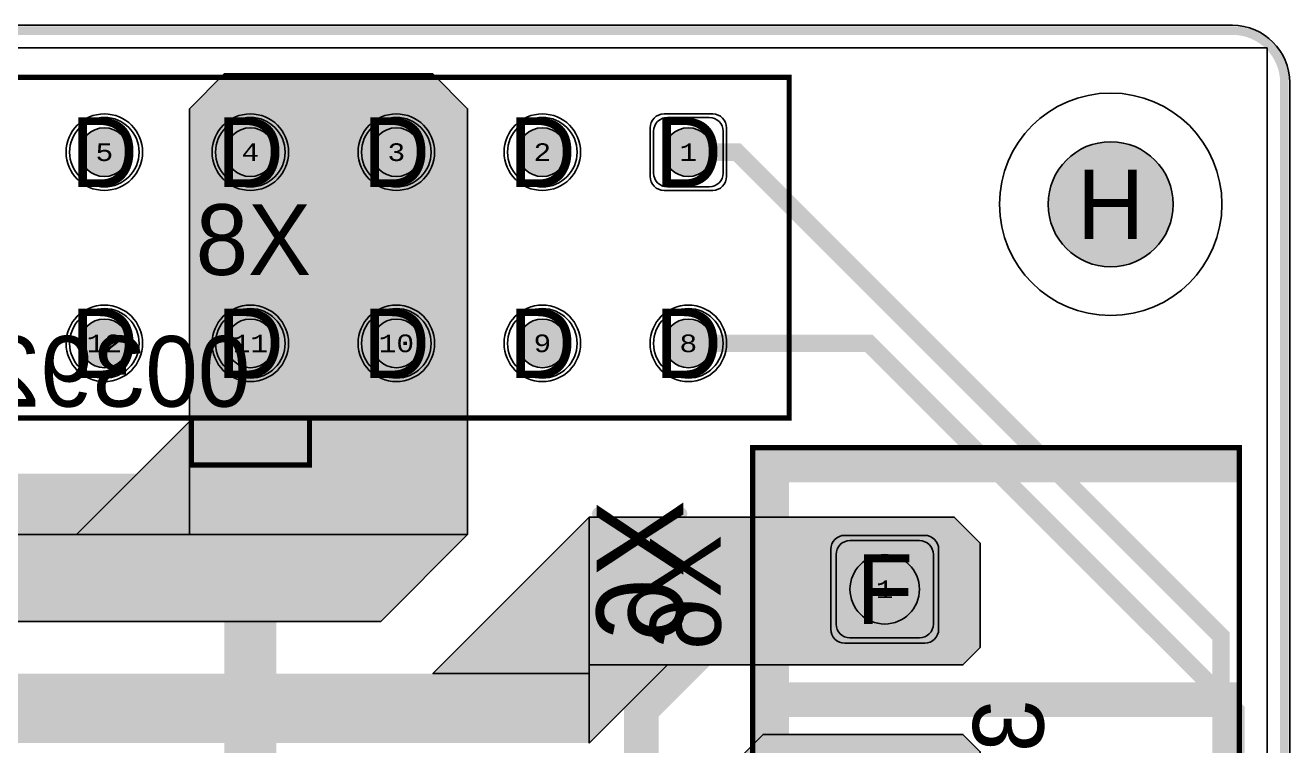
# Model space of a CAD drawing. Extents: x -2 to 260, y -54 to 137.
# Drawn here: x 223.78 to 260.15, y 99.42 to 120.15 of the extents above; entities that cross this region are included whole.
import ezdxf
from ezdxf.enums import TextEntityAlignment as Align

# ---------------------------------------------------------------- set-up
doc = ezdxf.new("R2010")
doc.units = 0
doc.header["$MEASUREMENT"] = 0
for name, color, linetype in [('ASSEMBLY_OUTLINES_BTM', 191, 'CONTINUOUS'), ('ASSEMBLY_PART_NUMBERS_BTM', 191, 'CONTINUOUS'), ('ASSEMBLY_REF_DES_BTM', 191, 'CONTINUOUS'), ('BOARD_OUTLINE', 10, 'CONTINUOUS'), ('DRILL_DRAWING', 21, 'CONTINUOUS'), ('GENERATED_SILKSCREEN_BTM', 255, 'CONTINUOUS'), ('MANUFACTURING_OUTLINES', 10, 'CONTINUOUS'), ('MOUNTING_HOLE_PADS_LAYER14', 150, 'CONTINUOUS'), ('MOUNTING_HOLE_PADS_LAYER15', 230, 'CONTINUOUS'), ('MOUNTING_HOLES_LAYER_BOT17', 42, 'CONTINUOUS'), ('MOUNTING_HOLES_LAYER_TOP', 42, 'CONTINUOUS'), ('PART_HOLES_LAYER_BOTTOM', 30, 'CONTINUOUS'), ('PART_HOLES_LAYER_TOP', 30, 'CONTINUOUS'), ('PART_PADS_LAYER_BOTTOM', 230, 'CONTINUOUS'), ('PART_PADS_LAYER_TOP', 150, 'CONTINUOUS'), ('PIN_NUMBERS_BTM', 8, 'CONTINUOUS'), ('PIN_NUMBERS_TOP', 8, 'CONTINUOUS'), ('PLACEMENT_OUTLINES_BTM', 222, 'CONTINUOUS'), ('PLANE_DATA_LAYER_TOP', 150, 'CONTINUOUS'), ('PLANE_SHAPES_LAYER_TOP', 150, 'CONTINUOUS'), ('ROUTE_BORDER', 151, 'CONTINUOUS'), ('SILKSCREEN_OUTLINES_BTM', 211, 'CONTINUOUS'), ('SILKSCREEN_REF_DES_BTM', 211, 'CONTINUOUS'), ('SOLDERMASK_PADS_BTM', 102, 'CONTINUOUS'), ('SOLDERMASK_PADS_TOP', 102, 'CONTINUOUS'), ('TRACES_LAYER_BOTTOM', 230, 'CONTINUOUS'), ('TRACES_LAYER_TOP', 150, 'CONTINUOUS')]:
    doc.layers.add(name, color=color, linetype=linetype)
doc.styles.add('COURIER_NEW', font='COUR.TTF')
doc.styles.add('VERIBEST_GERBER_0', font='txt')

msp = doc.modelspace()

# ---------------------------------------------------------------- hatches: boundary and pattern name
at = {"layer": 'MOUNTING_HOLES_LAYER_BOT17'}
h = msp.add_hatch(color=256, dxfattribs=at)
edge = h.paths.add_edge_path()
edge.add_arc((255, 115), 1.8, 0, 360)
at = {"layer": 'MOUNTING_HOLES_LAYER_TOP'}
h = msp.add_hatch(color=256, dxfattribs=at)
edge = h.paths.add_edge_path()
edge.add_arc((255, 115), 1.8, 0, 360)
at = {"layer": 'PART_HOLES_LAYER_BOTTOM'}
h = msp.add_hatch(color=256, dxfattribs=at)
edge = h.paths.add_edge_path()
edge.add_arc((226.05, 116.5), 0.7, 0, 360)
h = msp.add_hatch(color=256, dxfattribs=at)
edge = h.paths.add_edge_path()
edge.add_arc((230.25, 116.5), 0.7, 0, 360)
h = msp.add_hatch(color=256, dxfattribs=at)
edge = h.paths.add_edge_path()
edge.add_arc((234.45, 116.5), 0.7, 0, 360)
h = msp.add_hatch(color=256, dxfattribs=at)
edge = h.paths.add_edge_path()
edge.add_arc((238.65, 116.5), 0.7, 0, 360)
h = msp.add_hatch(color=256, dxfattribs=at)
edge = h.paths.add_edge_path()
edge.add_arc((242.85, 116.5), 0.7, 0, 360)
h = msp.add_hatch(color=256, dxfattribs=at)
edge = h.paths.add_edge_path()
edge.add_arc((226.05, 111), 0.7, 0, 360)
h = msp.add_hatch(color=256, dxfattribs=at)
edge = h.paths.add_edge_path()
edge.add_arc((230.25, 111), 0.7, 0, 360)
h = msp.add_hatch(color=256, dxfattribs=at)
edge = h.paths.add_edge_path()
edge.add_arc((234.45, 111), 0.7, 0, 360)
h = msp.add_hatch(color=256, dxfattribs=at)
edge = h.paths.add_edge_path()
edge.add_arc((238.65, 111), 0.7, 0, 360)
h = msp.add_hatch(color=256, dxfattribs=at)
edge = h.paths.add_edge_path()
edge.add_arc((242.85, 111), 0.7, 0, 360)
h = msp.add_hatch(color=256, dxfattribs=at)
edge = h.paths.add_edge_path()
edge.add_arc((248.5, 103.925), 1, 0, 360)
at = {"layer": 'PART_HOLES_LAYER_TOP'}
h = msp.add_hatch(color=256, dxfattribs=at)
edge = h.paths.add_edge_path()
edge.add_arc((226.05, 116.5), 0.7, 0, 360)
h = msp.add_hatch(color=256, dxfattribs=at)
edge = h.paths.add_edge_path()
edge.add_arc((230.25, 116.5), 0.7, 0, 360)
h = msp.add_hatch(color=256, dxfattribs=at)
edge = h.paths.add_edge_path()
edge.add_arc((234.45, 116.5), 0.7, 0, 360)
h = msp.add_hatch(color=256, dxfattribs=at)
edge = h.paths.add_edge_path()
edge.add_arc((238.65, 116.5), 0.7, 0, 360)
h = msp.add_hatch(color=256, dxfattribs=at)
edge = h.paths.add_edge_path()
edge.add_arc((242.85, 116.5), 0.7, 0, 360)
h = msp.add_hatch(color=256, dxfattribs=at)
edge = h.paths.add_edge_path()
edge.add_arc((226.05, 111), 0.7, 0, 360)
h = msp.add_hatch(color=256, dxfattribs=at)
edge = h.paths.add_edge_path()
edge.add_arc((230.25, 111), 0.7, 0, 360)
h = msp.add_hatch(color=256, dxfattribs=at)
edge = h.paths.add_edge_path()
edge.add_arc((234.45, 111), 0.7, 0, 360)
h = msp.add_hatch(color=256, dxfattribs=at)
edge = h.paths.add_edge_path()
edge.add_arc((238.65, 111), 0.7, 0, 360)
h = msp.add_hatch(color=256, dxfattribs=at)
edge = h.paths.add_edge_path()
edge.add_arc((242.85, 111), 0.7, 0, 360)
h = msp.add_hatch(color=256, dxfattribs=at)
edge = h.paths.add_edge_path()
edge.add_arc((248.5, 103.925), 1, 0, 360)
at = {"layer": 'PLANE_DATA_LAYER_TOP'}
h = msp.add_hatch(color=256, dxfattribs=at)
h.paths.add_polyline_path([(236.500002, 105.531564, -0.198909956), (236.477684, 105.477683), (234.022322, 103.02232, -0.198913366), (233.96844, 103.000002), (184.281562, 103, -0.198913366), (184.22768, 103.022318), (177.250002, 109.999998, 0.207684346), (177.249996, 110), (161.750004, 110, 0.207684346), (161.749998, 109.999998), (156.272321, 104.522318, -0.198913366), (156.218439, 104.5), (136.531562, 104.5, -0.198913366), (136.47768, 104.522318), (131.000002, 109.999998, 0.207684346), (130.999996, 110), (124.000004, 110, 0.207684346), (123.999998, 109.999998), (118.522321, 104.522318, -0.198913366), (118.468439, 104.5), (98.781562, 104.5, -0.198913366), (98.72768, 104.522318), (93.250002, 109.999998, 0.207684346), (93.249996, 110), (86.000004, 110, 0.207684346), (85.999998, 109.999998), (80.522321, 104.522318, -0.198913366), (80.468439, 104.5), (60.781562, 104.5, -0.198913366), (60.72768, 104.522318), (54.250002, 110.999998, 0.207684346), (54.249996, 111), (28.000004, 111, 0.207684346), (27.999998, 110.999998), (19.000002, 102.000002), (19, 101.999996), (19, 43.500004), (19.000003, 43.499999), (27.749998, 34.750002, 0.207684346), (27.750004, 34.75), (81.96844, 34.749998, -0.198913366), (82.022322, 34.72768), (87.97768, 28.772322, -0.198909956), (87.999998, 28.718441), (87.999998, 28.71844), (88, 12.5762, -0.414213562), (87.9238, 12.5), (84.5762, 12.5, -0.414213562), (84.5, 12.5762), (84.5, 25.999996), (84.499997, 26.000001), (81.750002, 28.749998, 0.207684346), (81.749996, 28.75), (17.28156, 28.750002, -0.198913366), (17.227678, 28.77232), (11.27232, 34.727678, -0.198909956), (11.250002, 34.781559), (11.250002, 109.718441, -0.198909956), (11.27232, 109.772322), (18.977679, 117.477682, -0.198913366), (19.031561, 117.5), (60.46844, 117.499998, -0.198913366), (60.522322, 117.47768), (67.999998, 110.000002, 0.207684346), (68.000004, 110), (72.499996, 110, 0.207684346), (72.500002, 110.000002), (79.977678, 117.47768, -0.198913366), (80.03156, 117.499998), (96.21844, 117.499998, -0.198913366), (96.272322, 117.47768), (105.249998, 108.500002, 0.207684346), (105.250004, 108.5), (111.499996, 108.5, 0.207684346), (111.500002, 108.500002), (120.477678, 117.47768, -0.198913366), (120.53156, 117.499998), (135.71844, 117.499998, -0.198913366), (135.772322, 117.47768), (143.249998, 110.000002, 0.207684346), (143.250004, 110), (148.749996, 110, 0.207684346), (148.750002, 110.000002), (156.227678, 117.47768, -0.198913366), (156.28156, 117.499998), (192.46844, 117.499998, -0.198913366), (192.522322, 117.47768), (202.749998, 107.250002, 0.207684346), (202.750004, 107.25), (226.999996, 107.25, 0.207684346), (227.000002, 107.250002), (228.499998, 108.749998), (228.5, 108.750004), (228.500002, 117.71844), (228.500002, 117.718441, -0.198909956), (228.52232, 117.772322), (229.477678, 118.72768, -0.198913366), (229.53156, 118.749998), (235.46844, 118.749998, -0.198913366), (235.522322, 118.72768), (236.47768, 117.772322, -0.198909956), (236.499998, 117.718441), (236.499998, 117.71844), (236.500002, 105.531565)], flags=0)
h.paths.add_polyline_path([(84.9, 14.19, -1), (87.6, 14.19, -1)], flags=0)
h.paths.add_polyline_path([(84.9, 18, -1), (87.6, 18, -1)], flags=0)
h.paths.add_polyline_path([(84.9, 21.81, -1), (87.6, 21.81, -1)], flags=0)
h.paths.add_polyline_path([(228.75, 111, -1), (231.75, 111, -1)], flags=0)
h.paths.add_polyline_path([(228.75, 116.5, -1), (231.75, 116.5, -1)], flags=0)
h.paths.add_polyline_path([(232.95, 111, -1), (235.95, 111, -1)], flags=0)
h.paths.add_polyline_path([(232.95, 116.5, -1), (235.95, 116.5, -1)], flags=0)
for points in [[(234.45, 116.5), (234.45, 118.0762)], [(230.25, 116.5), (229.145384, 117.62438)], [(230.25, 116.5), (231.364561, 117.614522)], [(230.25, 116.5), (229.145345, 115.375659)], [(230.25, 116.5), (231.364522, 115.385439)], [(234.45, 116.5), (232.8738, 116.5)], [(234.45, 116.5), (234.45, 114.9238)], [(234.45, 116.5), (236.0262, 116.5)], [(234.45, 111), (234.45, 112.5762)], [(230.25, 111), (229.145364, 112.12436)], [(230.25, 111), (231.364542, 112.114542)], [(230.25, 111), (229.145364, 109.87564)], [(230.25, 111), (231.364542, 109.885458)], [(234.45, 111), (232.8738, 111)], [(234.45, 111), (234.45, 109.4238)], [(234.45, 111), (236.0262, 111)], [(247.5, 104.925), (246.59079, 105.280392)], [(249.5, 104.925), (250.409216, 105.280376)], [(247.5, 102.925), (246.809722, 102.234722)], [(249.5, 102.925), (250.190278, 102.234722)]]:
    msp.add_hatch(color=256, dxfattribs=at).paths.add_polyline_path(points, is_closed=False, flags=0)
h = msp.add_hatch(color=256, dxfattribs=at)
h.paths.add_polyline_path([(256.75, 69.0762, -0.414213562), (256.6738, 69), (217.28156, 69.000002, -0.198913366), (217.227678, 69.02232), (212.250002, 73.999998, 0.207684346), (212.249996, 74), (207.000004, 74, 0.207684346), (206.999998, 73.999998), (203.022321, 70.022318, -0.198913366), (202.968439, 70), (194.250004, 70, 0.207684346), (194.249998, 69.999998), (191.000002, 66.750002), (191, 66.749996), (190.999998, 50.03156), (190.999998, 50.031559, -0.198909956), (190.97768, 49.977678), (189.272322, 48.27232, -0.198913366), (189.21844, 48.250002), (151.316201, 48.25, -0.396375402), (151.240144, 48.321533, 0.969816636), (140.75, 48), (140.75, 47.999999, 0.169411863), (141.889093, 44.734583, -0.169411131), (141.905626, 44.687188), (141.905626, 44.687187, -0.198909956), (141.883308, 44.633306), (141.272322, 44.02232, -0.198913366), (141.21844, 44.000002), (111.601695, 44, -0.683758196), (111.550167, 44.132336, 0.210053478), (113.25, 47.999999), (113.25, 48, 1.564143144), (104.59963, 44.000002), (104.599633, 44, -0.307107077), (104.647644, 43.929206), (104.647644, 43.929205, -0.198909956), (104.625326, 43.875324), (98.000002, 37.250002), (98, 37.249996), (98, 12.5762, -0.414213562), (97.9238, 12.5), (94.8262, 12.5, -0.414213562), (94.75, 12.5762), (94.75, 30.249996), (94.749997, 30.250001), (85.000002, 39.999998, 0.207684346), (84.999996, 40), (40.825655, 40, -0.410029908), (40.749463, 40.07511, 0.545155528), (33.263933, 44.75, 0.208175495), (30.499999, 41.600779, 0.074019), (30.250537, 40.07511, -0.410029908), (30.174345, 40), (27.53156, 40.000002, -0.198913366), (27.477678, 40.02232), (22.77232, 44.727678, -0.198909956), (22.750002, 44.781559), (22.750002, 100.46844, -0.198909956), (22.77232, 100.522321), (29.477679, 107.227682, -0.198913366), (29.531561, 107.25), (31.75, 107.25), (46.25, 107.249998), (50.8488, 107.249998, -0.414213562), (50.925, 107.173798), (50.925, 107.170941, -0.393991976), (50.854094, 107.094925, 28.750872735), (51.145906, 107.094925, -0.393991976), (51.075, 107.170941), (51.075, 107.173798, -0.414213562), (51.1512, 107.249998), (52.71844, 107.249998, -0.198913366), (52.772322, 107.22768), (59.499998, 100.500002, 0.207684346), (59.500004, 100.5), (80.499996, 100.5, 0.207684346), (80.500002, 100.500002), (84.5, 104.500001), (86.9, 106.900002), (87.477678, 107.47768, -0.198913366), (87.53156, 107.499998), (91.71844, 107.499998, -0.198913366), (91.772322, 107.47768), (95.06, 104.190001), (98.749998, 100.500002, 0.207684346), (98.750004, 100.5), (117.999996, 100.5, 0.207684346), (118.000002, 100.500002), (122.5, 105.000001), (124.9, 107.400002), (124.977678, 107.47768, -0.198913366), (125.03156, 107.499998), (129.71844, 107.499998, -0.198913366), (129.772322, 107.47768), (136.749998, 100.500002, 0.207684346), (136.750004, 100.5), (156.749996, 100.5, 0.207684346), (156.750002, 100.500002), (160.5, 104.250001), (160.75, 104.500001), (162.9, 106.650002), (163.727678, 107.47768, -0.198913366), (163.78156, 107.499998), (172.96844, 107.499998, -0.198913366), (173.022322, 107.47768), (173.75, 106.750002), (184.5, 96.000001), (193.5, 87), (193.749998, 86.750002, 0.207684346), (193.750004, 86.75), (209.999996, 86.75, 0.207684346), (210.000002, 86.750002), (211.999998, 88.749998), (212, 88.750004), (212.000002, 97.46844), (212.000002, 97.468441, -0.198909956), (212.02232, 97.522322), (212.477678, 97.97768, -0.198913366), (212.53156, 97.999998), (214.96844, 97.999998, -0.198913366), (215.022322, 97.97768), (215.47768, 97.522322, -0.198909956), (215.499998, 97.468441), (215.499998, 97.46844), (215.5, 88.750004), (215.500003, 88.749999), (217.499998, 86.750002, 0.207684346), (217.500004, 86.75), (231.999996, 86.75, 0.207684346), (232.000002, 86.750002), (244.977678, 99.72768, -0.198913366), (245.03156, 99.749998), (250.71844, 99.749998, -0.198913366), (250.772322, 99.72768), (251.22768, 99.272322, -0.198909956), (251.249998, 99.218441), (251.249998, 94.531559, -0.198909956), (251.22768, 94.477678), (250.772322, 94.02232, -0.198913366), (250.71844, 94.000002), (248.500004, 94, 0.207684346), (248.499998, 93.999998), (243.750002, 89.250002), (243.75, 89.249996), (243.75, 82.500004), (243.750003, 82.499999), (245.1, 81.150001), (247.499998, 78.750002, 0.207684346), (247.500004, 78.75), (256.6738, 78.75, -0.414213562), (256.75, 78.6738)], flags=0)
h.paths.add_polyline_path([(31.75, 81, -1), (42.25, 81, -1)], flags=0)
h.paths.add_polyline_path([(48.9, 57, -1), (53.1, 57, -1)], flags=0)
h.paths.add_polyline_path([(46.5, 95, -1), (55.5, 95, -1)], flags=0)
h.paths.add_polyline_path([(46.25, 67, -1), (55.75, 67, -1)], flags=0)
h.paths.add_polyline_path([(64.75, 81, -1), (75.25, 81, -1)], flags=0)
h.paths.add_polyline_path([(64.511376, 48, -1), (75.488624, 48, -1)], flags=0)
h.paths.add_polyline_path([(86.9, 57, -1), (91.1, 57, -1)], flags=0)
h.paths.add_polyline_path([(86.9, 105, -1), (91.1, 105, -1)], flags=0)
h.paths.add_polyline_path([(84.5, 67, -1), (93.5, 67, -1)], flags=0)
h.paths.add_polyline_path([(84.5, 95, -1), (93.5, 95, -1)], flags=0)
h.paths.add_polyline_path([(95.06, 14.19, -1), (97.76, 14.19, -1)], flags=0)
h.paths.add_polyline_path([(95.06, 18, -1), (97.76, 18, -1)], flags=0)
h.paths.add_polyline_path([(95.06, 21.81, -1), (97.76, 21.81, -1)], flags=0)
h.paths.add_polyline_path([(102.75, 81, -1), (113.25, 81, -1)], flags=0)
h.paths.add_polyline_path([(124.9, 57, -1), (129.1, 57, -1)], flags=0)
h.paths.add_polyline_path([(124.9, 105, -1), (129.1, 105, -1)], flags=0)
h.paths.add_polyline_path([(122.5, 67, -1), (131.5, 67, -1)], flags=0)
h.paths.add_polyline_path([(122.5, 95, -1), (131.5, 95, -1)], flags=0)
h.paths.add_polyline_path([(140.75, 81, -1), (151.25, 81, -1)], flags=0)
h.paths.add_polyline_path([(162.9, 57, -1), (167.1, 57, -1)], flags=0)
h.paths.add_polyline_path([(162.9, 105, -1), (167.1, 105, -1)], flags=0)
h.paths.add_polyline_path([(160.75, 95, -1), (169.25, 95, -1)], flags=0)
h.paths.add_polyline_path([(160.5, 67, -1), (169.5, 67, -1)], flags=0)
h.paths.add_polyline_path([(173.75, 81, -1), (184.25, 81, -1)], flags=0)
h.paths.add_polyline_path([(188.6, 48.8, 0.414213562), (189.5, 49.7), (189.5, 52.3, 0.414213562), (188.6, 53.2), (185.4, 53.2, 0.414213562), (184.5, 52.3), (184.5, 49.7, 0.414213562), (185.4, 48.8)], flags=0)
h.paths.add_polyline_path([(188.6, 56.3, 0.414213562), (189.5, 57.2), (189.5, 59.8, 0.414213562), (188.6, 60.7), (185.4, 60.7, 0.414213562), (184.5, 59.8), (184.5, 57.2, 0.414213562), (185.4, 56.3)], flags=0)
h.paths.add_polyline_path([(188.6, 63.55, 0.414213562), (189.5, 64.45), (189.5, 67.05, 0.414213562), (188.6, 67.95), (185.4, 67.95, 0.414213562), (184.5, 67.05), (184.5, 64.45, 0.414213562), (185.4, 63.55)], flags=0)
h.paths.add_polyline_path([(195.913742, 73.56043, 0.233034355), (196.5, 74.749999), (196.5, 74.75, 1), (193.5, 74.75), (193.5, 74.749999, 0.233034355), (194.086258, 73.56043, -0.492832038), (194.086258, 73.43957, 0.233034355), (193.5, 72.250001), (193.5, 72.25, 1), (196.5, 72.25), (196.5, 72.250001, 0.233034355), (195.913742, 73.43957, -0.492832038)], flags=0)
h.paths.add_polyline_path([(212.2, 90.25, -1), (215.2, 90.25, -1)], flags=0)
h.paths.add_polyline_path([(212.2, 95.75, -1), (215.2, 95.75, -1)], flags=0)
h.paths.add_polyline_path([(218.75, 71, -1), (222.25, 71, -1)], flags=0)
h.paths.add_polyline_path([(246.6, 97.575, -1), (250.4, 97.575, -1)], flags=0)
h.paths.add_polyline_path([(247.75, 76.95, -1), (250.75, 76.95, -1)], flags=0)
h.paths.add_polyline_path([(249.312143, 71.584474, 3.137153567), (249.312143, 72.915526, -0.516570245), (249.187857, 72.915526, 0.516575837), (247.312143, 72.915526, -0.516570245), (247.187857, 72.915526, 3.137153567), (247.187857, 71.584474, -0.516570245), (247.312143, 71.584474, 0.516575837), (249.187857, 71.584474, -0.516570245)], flags=0)
h.paths.add_polyline_path([(253.25, 76.95, -1), (256.25, 76.95, -1)], flags=0)
h = msp.add_hatch(color=256, dxfattribs=at)
h.paths.add_polyline_path([(251.25, 105.218438), (251.249998, 102.28156), (251.249998, 102.281559, -0.198909956), (251.22768, 102.227678), (250.772322, 101.77232, -0.198913366), (250.71844, 101.750002), (242.250004, 101.75, 0.207684346), (242.249998, 101.749998), (240.022321, 99.522318, -0.198913366), (239.968439, 99.5), (208.750004, 99.5, 0.207684346), (208.749998, 99.499998), (206.500002, 97.250002), (206.5, 97.249996), (206.5, 88.5762, -0.414213562), (206.4238, 88.5), (195.28156, 88.500002, -0.198913366), (195.227678, 88.52232), (193.27232, 90.477678, -0.198909956), (193.250002, 90.531559), (193.250002, 93.968441, -0.198909956), (193.27232, 94.022322), (193.727678, 94.47768, -0.198913366), (193.78156, 94.499998), (196.499996, 94.5, 0.207684346), (196.500002, 94.500002), (203.477678, 101.47768, -0.198913366), (203.53156, 101.499998), (235.499996, 101.5, 0.207684346), (235.500002, 101.500002), (239.977679, 105.977682, -0.198913366), (240.031561, 106), (246.6, 105.999999), (250.46844, 105.999998, -0.198913366), (250.522322, 105.97768), (251.227682, 105.27232, -0.198909956), (251.25, 105.218439)], flags=0)
h.paths.add_polyline_path([(249.5, 102.025, 0.414213562), (250.4, 102.925), (250.4, 104.925, 0.414213562), (249.5, 105.825), (247.5, 105.825, 0.414213562), (246.6, 104.925), (246.6, 102.925, 0.414213562), (247.5, 102.025)], flags=0)
at = {"layer": 'PLANE_SHAPES_LAYER_TOP'}
for points in [[(236.5, 105.5), (228.5, 105.5), (228.5, 117.75), (229.5, 118.75), (235.5, 118.75), (236.5, 117.75)], [(228.5, 108.75), (225.25, 105.5), (228.5, 105.5)], [(240, 106), (235.5, 101.5), (240, 101.5)], [(251.25, 102.25), (250.75, 101.75), (240, 101.75), (240, 106), (250.5, 106), (251.25, 105.25)], [(236.5, 105.5), (234, 103), (194.75, 103), (194.75, 105.5)], [(240, 99.5), (242.25, 101.75), (240, 101.75)], [(251.25, 94.5), (250.75, 94), (243.5, 94), (243.5, 98.25), (245, 99.75), (250.75, 99.75), (251.25, 99.25)]]:
    msp.add_hatch(color=256, dxfattribs=at).paths.add_polyline_path(points, flags=0)

# ---------------------------------------------------------------- linework, layer by layer
at = {"layer": 'ASSEMBLY_OUTLINES_BTM'}
for points in [[(214.75, 108.85), (214.75, 118.65), (245.75, 118.65), (245.75, 108.85)], [(228.55, 107.5), (228.55, 108.85), (231.95, 108.85), (231.95, 107.5)], [(244.7, 93.5), (244.7, 108), (258.7, 108), (258.7, 93.5)]]:
    msp.add_lwpolyline(points, close=True, dxfattribs=at)
for points in [[(244.75, 107), (258.75, 107), (244.75, 108), (258.75, 108)], [(244.75, 93.5), (245.75, 93.5), (244.75, 108), (245.75, 108)], [(244.75, 100.25), (258.75, 100.25), (244.75, 101.25), (258.75, 101.25)]]:
    msp.add_solid(points, dxfattribs=at)
at = {"layer": 'BOARD_OUTLINE', "const_width": 0.25}
msp.add_lwpolyline([(0, 1.5), (0, 118.5, -0.414213562), (1.5, 120), (258.5, 120, -0.414213562), (260, 118.5), (260, 1.5, -0.414213562), (258.5, 0), (1.5, 0, -0.414213562)], format="xyb", close=True, dxfattribs=at)
at = {"layer": 'GENERATED_SILKSCREEN_BTM', "const_width": 0.15}
for points in [[(214.75, 108.85), (214.75, 118.65), (245.75, 118.65), (245.75, 108.85)], [(228.55, 107.5), (228.55, 108.85), (231.95, 108.85), (231.95, 107.5)], [(244.7, 93.5), (244.7, 108), (258.7, 108), (258.7, 93.5)]]:
    msp.add_lwpolyline(points, close=True, dxfattribs=at)
at = {"layer": 'GENERATED_SILKSCREEN_BTM', "const_width": 0.25}
for points in [[(242.6775, 104.4675), (241.54, 105.27), (242.6775, 106.07), (242.6875, 106.0775), (242.6925, 106.085), (242.695, 106.095), (242.695, 106.1025), (242.69, 106.12), (242.6825, 106.135), (242.67, 106.1475), (242.6525, 106.1575), (242.635, 106.16), (242.6175, 106.1525), (241.45, 105.335), (240.2825, 106.1525), (240.265, 106.16), (240.2475, 106.1575), (240.23, 106.15), (240.2175, 106.1375), (240.21, 106.12), (240.205, 106.1025), (240.2075, 106.085), (240.22, 106.07), (241.36, 105.27), (240.22, 104.4675), (240.2075, 104.455), (240.205, 104.4375), (240.21, 104.42), (240.2175, 104.405), (240.23, 104.39), (240.2475, 104.3825), (240.265, 104.3775), (240.2825, 104.385), (241.45, 105.21), (242.6175, 104.385), (242.6375, 104.3775), (242.655, 104.3825), (242.6725, 104.39), (242.685, 104.405), (242.695, 104.42), (242.6975, 104.4375), (242.6925, 104.455), (242.6775, 104.4675)], [(240.21, 102.4525), (240.5525, 102.0325), (240.565, 102.02), (240.585, 102.0175), (240.5975, 102.02), (240.6125, 102.025), (240.6225, 102.0325), (240.6325, 102.045), (240.64, 102.0575), (240.6425, 102.07), (240.6425, 102.0825), (240.635, 102.0925), (240.3025, 102.5025), (240.3025, 103.3125), (240.6175, 103.6975), (241.515, 103.6975), (241.2375, 103.3575), (241.235, 103.3475), (241.2325, 103.3425), (241.2325, 103.34), (241.23, 103.34), (241.2275, 103.3275), (241.2275, 102.485), (241.23, 102.475), (241.2325, 102.4725), (241.2325, 102.47), (241.235, 102.4625), (241.2375, 102.4525), (241.5775, 102.0325), (241.585, 102.03), (241.5875, 102.025), (241.59, 102.0225), (241.595, 102.0225), (241.6125, 102.0175), (241.62, 102.015), (242.3075, 102.015), (242.32, 102.0175), (242.33, 102.0225), (242.34, 102.025), (242.3475, 102.0325), (242.69, 102.4525), (242.695, 102.465), (242.6975, 102.4675), (242.6975, 102.4725), (242.7, 102.4775), (242.7, 102.48), (242.7, 102.485), (242.7, 103.3275), (242.6975, 103.3375), (242.695, 103.3475), (242.69, 103.3575), (242.3475, 103.7775), (242.3425, 103.7825), (242.34, 103.7875), (242.3325, 103.7925), (242.315, 103.7975), (242.3075, 103.8), (240.5925, 103.8), (240.58, 103.7975), (240.57, 103.7925), (240.565, 103.7875), (240.56, 103.7825), (240.5525, 103.7775), (240.21, 103.3575), (240.2075, 103.3475), (240.205, 103.34), (240.2025, 103.3375), (240.2, 103.3275), (240.2, 102.485), (240.2025, 102.475), (240.2025, 102.4725), (240.205, 102.47), (240.2075, 102.4625), (240.21, 102.4525)], [(241.645, 103.6975), (242.2825, 103.6975), (242.5975, 103.3125), (242.5975, 102.505), (242.2825, 102.115), (241.645, 102.115), (241.3275, 102.505), (241.3275, 103.3125), (241.645, 103.6975)]]:
    msp.add_lwpolyline(points, dxfattribs=at)
at = {"layer": 'MANUFACTURING_OUTLINES'}
msp.add_lwpolyline([(260.150405, 1.5, -0.414213562), (258.5, -0.150405), (1.5, -0.150405, -0.414213562), (-0.150405, 1.5), (-0.150405, 118.5, -0.414213562), (1.5, 120.150405), (258.5, 120.150405, -0.414213562), (260.150405, 118.5)], format="xyb", close=True, dxfattribs=at)
at = {"layer": 'MOUNTING_HOLE_PADS_LAYER14'}
msp.add_circle((255, 115), 3.2, dxfattribs=at)
at = {"layer": 'MOUNTING_HOLE_PADS_LAYER15'}
msp.add_circle((255, 115), 3.2, dxfattribs=at)
at = {"layer": 'MOUNTING_HOLES_LAYER_BOT17'}
msp.add_circle((255, 115), 1.8, dxfattribs=at)
at = {"layer": 'MOUNTING_HOLES_LAYER_TOP'}
msp.add_circle((255, 115), 1.8, dxfattribs=at)
at = {"layer": 'PART_HOLES_LAYER_BOTTOM'}
for centre, radius in [((226.05, 116.5), 0.7), ((230.25, 116.5), 0.7), ((234.45, 116.5), 0.7), ((238.65, 116.5), 0.7), ((242.85, 116.5), 0.7), ((226.05, 111), 0.7), ((230.25, 111), 0.7), ((234.45, 111), 0.7), ((238.65, 111), 0.7), ((242.85, 111), 0.7), ((248.5, 103.925), 1)]:
    msp.add_circle(centre, radius, dxfattribs=at)
at = {"layer": 'PART_HOLES_LAYER_TOP'}
for centre, radius in [((226.05, 116.5), 0.7), ((230.25, 116.5), 0.7), ((234.45, 116.5), 0.7), ((238.65, 116.5), 0.7), ((242.85, 116.5), 0.7), ((226.05, 111), 0.7), ((230.25, 111), 0.7), ((234.45, 111), 0.7), ((238.65, 111), 0.7), ((242.85, 111), 0.7), ((248.5, 103.925), 1)]:
    msp.add_circle(centre, radius, dxfattribs=at)
at = {"layer": 'PART_PADS_LAYER_BOTTOM'}
for points in [[(243.85, 115.9, -0.414213562), (243.45, 115.5), (242.25, 115.5, -0.414213562), (241.85, 115.9), (241.85, 117.1, -0.414213562), (242.25, 117.5), (243.45, 117.5, -0.414213562), (243.85, 117.1)], [(249.5, 105.325, -0.414213562), (249.9, 104.925), (249.9, 102.925, -0.414213562), (249.5, 102.525), (247.5, 102.525, -0.414213562), (247.1, 102.925), (247.1, 104.925, -0.414213562), (247.5, 105.325)]]:
    msp.add_lwpolyline(points, format="xyb", close=True, dxfattribs=at)
for centre in [(226.05, 116.5), (230.25, 116.5), (234.45, 116.5), (238.65, 116.5), (226.05, 111), (230.25, 111), (234.45, 111), (238.65, 111), (242.85, 111)]:
    msp.add_circle(centre, 1, dxfattribs=at)
at = {"layer": 'PART_PADS_LAYER_TOP'}
for points in [[(243.85, 115.9, -0.414213562), (243.45, 115.5), (242.25, 115.5, -0.414213562), (241.85, 115.9), (241.85, 117.1, -0.414213562), (242.25, 117.5), (243.45, 117.5, -0.414213562), (243.85, 117.1)], [(249.5, 105.325, -0.414213562), (249.9, 104.925), (249.9, 102.925, -0.414213562), (249.5, 102.525), (247.5, 102.525, -0.414213562), (247.1, 102.925), (247.1, 104.925, -0.414213562), (247.5, 105.325)]]:
    msp.add_lwpolyline(points, format="xyb", close=True, dxfattribs=at)
for centre in [(226.05, 116.5), (230.25, 116.5), (234.45, 116.5), (238.65, 116.5), (226.05, 111), (230.25, 111), (234.45, 111), (238.65, 111), (242.85, 111)]:
    msp.add_circle(centre, 1, dxfattribs=at)
at = {"layer": 'PLACEMENT_OUTLINES_BTM'}
for points in [[(214.75, 108.85), (214.75, 118.65), (245.75, 118.65), (245.75, 108.85)], [(244.7, 93.5), (244.7, 108), (258.7, 108), (258.7, 93.5)]]:
    msp.add_lwpolyline(points, close=True, dxfattribs=at)
at = {"layer": 'PLANE_DATA_LAYER_TOP', "const_width": 0.75}
for points in [[(234.45, 116.5), (234.45, 118.0762)], [(230.25, 116.5), (229.145384, 117.62438)], [(230.25, 116.5), (231.364561, 117.614522)], [(230.25, 116.5), (229.145345, 115.375659)], [(230.25, 116.5), (231.364522, 115.385439)], [(234.45, 116.5), (232.8738, 116.5)], [(234.45, 116.5), (234.45, 114.9238)], [(234.45, 116.5), (236.0262, 116.5)], [(234.45, 111), (234.45, 112.5762)], [(230.25, 111), (229.145364, 112.12436)], [(230.25, 111), (231.364542, 112.114542)], [(230.25, 111), (229.145364, 109.87564)], [(230.25, 111), (231.364542, 109.885458)], [(234.45, 111), (232.8738, 111)], [(234.45, 111), (234.45, 109.4238)], [(234.45, 111), (236.0262, 111)], [(247.5, 104.925), (246.59079, 105.280392)], [(249.5, 104.925), (250.409216, 105.280376)], [(247.5, 102.925), (246.809722, 102.234722)], [(249.5, 102.925), (250.190278, 102.234722)]]:
    msp.add_lwpolyline(points, dxfattribs=at)
at = {"layer": 'PLANE_SHAPES_LAYER_TOP'}
for points in [[(236.5, 105.5), (228.5, 105.5), (228.5, 117.75), (229.5, 118.75), (235.5, 118.75), (236.5, 117.75)], [(228.5, 108.75), (225.25, 105.5), (228.5, 105.5)], [(240, 106), (235.5, 101.5), (240, 101.5)], [(251.25, 102.25), (250.75, 101.75), (240, 101.75), (240, 106), (250.5, 106), (251.25, 105.25)], [(236.5, 105.5), (234, 103), (194.75, 103), (194.75, 105.5)], [(240, 99.5), (242.25, 101.75), (240, 101.75)], [(251.25, 94.5), (250.75, 94), (243.5, 94), (243.5, 98.25), (245, 99.75), (250.75, 99.75), (251.25, 99.25)]]:
    msp.add_lwpolyline(points, close=True, dxfattribs=at)
for points in [[(197.25, 104), (228.25, 104), (197.25, 107.25), (228.25, 107.25)], [(206.5, 99.5), (240, 99.5), (206.5, 101.5), (240, 101.5)]]:
    msp.add_solid(points, dxfattribs=at)
at = {"layer": 'ROUTE_BORDER'}
msp.add_lwpolyline([(0.635, 0.635), (0.635, 119.5), (259.5, 119.5), (259.5, 0.635)], close=True, dxfattribs=at)
at = {"layer": 'SILKSCREEN_OUTLINES_BTM'}
for points in [[(214.75, 108.85), (214.75, 118.65), (245.75, 118.65), (245.75, 108.85)], [(228.55, 107.5), (228.55, 108.85), (231.95, 108.85), (231.95, 107.5)], [(244.7, 93.5), (244.7, 108), (258.7, 108), (258.7, 93.5)]]:
    msp.add_lwpolyline(points, close=True, dxfattribs=at)
at = {"layer": 'SOLDERMASK_PADS_BTM'}
for points in [[(243.95, 115.8, -0.414213562), (243.55, 115.4), (242.15, 115.4, -0.414213562), (241.75, 115.8), (241.75, 117.2, -0.414213562), (242.15, 117.6), (243.55, 117.6, -0.414213562), (243.95, 117.2)], [(249.65, 105.475, -0.414213562), (250.05, 105.075), (250.05, 102.775, -0.414213562), (249.65, 102.375), (247.35, 102.375, -0.414213562), (246.95, 102.775), (246.95, 105.075, -0.414213562), (247.35, 105.475)]]:
    msp.add_lwpolyline(points, format="xyb", close=True, dxfattribs=at)
for centre in [(226.05, 116.5), (230.25, 116.5), (234.45, 116.5), (238.65, 116.5), (226.05, 111), (230.25, 111), (234.45, 111), (238.65, 111), (242.85, 111)]:
    msp.add_circle(centre, 1.1, dxfattribs=at)
at = {"layer": 'SOLDERMASK_PADS_TOP'}
for points in [[(243.95, 115.8, -0.414213562), (243.55, 115.4), (242.15, 115.4, -0.414213562), (241.75, 115.8), (241.75, 117.2, -0.414213562), (242.15, 117.6), (243.55, 117.6, -0.414213562), (243.95, 117.2)], [(249.65, 105.475, -0.414213562), (250.05, 105.075), (250.05, 102.775, -0.414213562), (249.65, 102.375), (247.35, 102.375, -0.414213562), (246.95, 102.775), (246.95, 105.075, -0.414213562), (247.35, 105.475)]]:
    msp.add_lwpolyline(points, format="xyb", close=True, dxfattribs=at)
for centre in [(226.05, 116.5), (230.25, 116.5), (234.45, 116.5), (238.65, 116.5), (226.05, 111), (230.25, 111), (234.45, 111), (238.65, 111), (242.85, 111)]:
    msp.add_circle(centre, 1.1, dxfattribs=at)
at = {"layer": 'TRACES_LAYER_BOTTOM'}
for points, const_width in [([(234.45, 116.5), (230.25, 116.5)], 1.5), ([(234.45, 111), (234.45, 116.5)], 1.5), ([(257.5, 26.1), (257.5, 27.15), (258.176173, 27.826173), (258.176173, 102.573827), (244.25, 116.5), (242.85, 116.5)], 0.5), ([(230.25, 111), (230.25, 97.9), (230.5, 97.65), (230.5, 95.75)], 1.5), ([(234.45, 111), (230.25, 111)], 1.5), ([(241.5, 98.4), (241.5, 100.47312), (244.95188, 103.925), (248.5, 103.925)], 1)]:
    msp.add_lwpolyline(points, dxfattribs=dict(at, const_width=const_width))
at = {"layer": 'TRACES_LAYER_TOP', "const_width": 0.5}
msp.add_lwpolyline([(242.85, 111), (248.045653, 111), (258.60021, 100.445443), (258.60021, 23.254247), (255.867569, 20.521606), (250.933656, 20.521606), (248.41205, 18), (247.5, 18)], dxfattribs=at)

# ---------------------------------------------------------------- texts
at = {"layer": 'ASSEMBLY_PART_NUMBERS_BTM', "style": 'VERIBEST_GERBER_0', "text_generation_flag": 2}
msp.add_text('0039281143', height=2.032, dxfattribs=at).set_placement((230.25, 111.21), align=Align.TOP_LEFT)
msp.add_text('3-1437646-3', height=2.032, rotation=90, dxfattribs=at).set_placement((251.04, 100.75), align=Align.TOP_LEFT)
at = {"layer": 'ASSEMBLY_REF_DES_BTM', "style": 'VERIBEST_GERBER_0', "text_generation_flag": 2}
msp.add_text('X8', height=2.032, dxfattribs=at).set_placement((232, 115), align=Align.TOP_LEFT)
msp.add_text('X6', height=2.032, rotation=90, dxfattribs=at).set_placement((241.75, 105.5), align=Align.TOP_LEFT)
at = {"layer": 'DRILL_DRAWING', "style": 'VERIBEST_GERBER_0'}
for s, p in [('D', (226.05, 116.5)), ('D', (230.25, 116.5)), ('D', (234.45, 116.5)), ('D', (238.65, 116.5)), ('D', (242.85, 116.5)), ('H', (255, 115)), ('D', (226.05, 111)), ('D', (230.25, 111)), ('D', (234.45, 111)), ('D', (238.65, 111)), ('D', (242.85, 111)), ('F', (248.5, 103.925))]:
    msp.add_text(s, height=2, dxfattribs=at).set_placement(p, align=Align.MIDDLE_CENTER)
at = {"layer": 'PIN_NUMBERS_BTM', "style": 'COURIER_NEW'}
for s, p in [('5', (226.05, 116.5)), ('4', (230.25, 116.5)), ('3', (234.45, 116.5)), ('2', (238.65, 116.5)), ('1', (242.85, 116.5)), ('12', (226.05, 111)), ('11', (230.25, 111)), ('10', (234.45, 111)), ('9', (238.65, 111)), ('8', (242.85, 111)), ('1', (248.5, 103.925))]:
    msp.add_text(s, height=0.508, dxfattribs=at).set_placement(p, align=Align.MIDDLE_CENTER)
at = {"layer": 'PIN_NUMBERS_TOP', "style": 'COURIER_NEW'}
for s, p in [('5', (226.05, 116.5)), ('4', (230.25, 116.5)), ('3', (234.45, 116.5)), ('2', (238.65, 116.5)), ('1', (242.85, 116.5)), ('12', (226.05, 111)), ('11', (230.25, 111)), ('10', (234.45, 111)), ('9', (238.65, 111)), ('8', (242.85, 111)), ('1', (248.5, 103.925))]:
    msp.add_text(s, height=0.508, dxfattribs=at).set_placement(p, align=Align.MIDDLE_CENTER)
at = {"layer": 'SILKSCREEN_REF_DES_BTM', "style": 'VERIBEST_GERBER_0', "text_generation_flag": 2}
msp.add_text('X6', height=2.5, rotation=90, dxfattribs=at).set_placement((240.21, 106.5), align=Align.TOP_LEFT)

doc.saveas('drawing.dxf')
